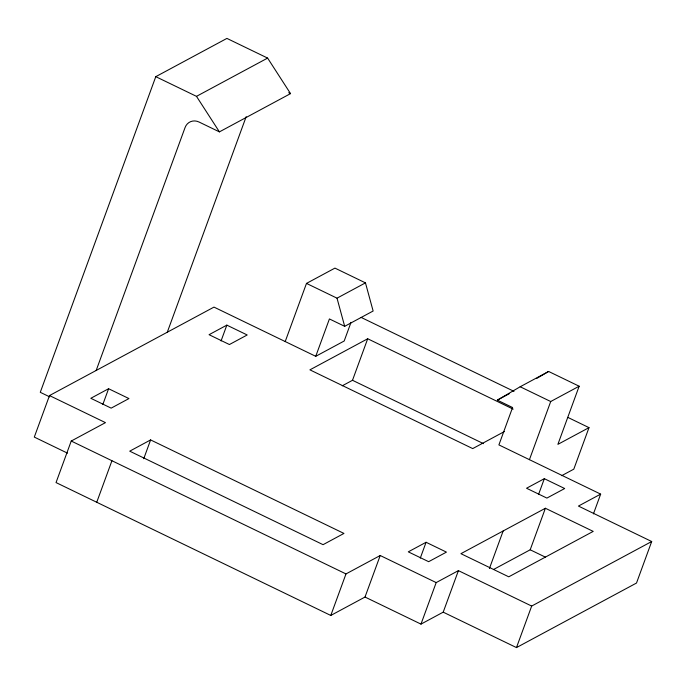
<?xml version="1.0" encoding="UTF-8"?>
<svg xmlns="http://www.w3.org/2000/svg" width="686" height="686" viewBox="0 0 686 686"><rect width="100%" height="100%" fill="white"/><g stroke="black" fill="none" stroke-linecap="round" stroke-linejoin="round"><path stroke-width="1.03" d="M96.177 370.457L185.091 127.493A11.739 10.599 61.7 0 1 199.06 122.031L219.417 131.875L290.538 93.622L267.617 58.087L226.912 38.407L155.782 76.661L40.277 392.306L49.735 396.885M351.026 322.326L344.183 341.011L315.74 356.317L213.981 307.105L49.495 395.565L34.3 437.093L67.502 453.154M49.495 395.565L105.464 422.636L71.233 441.038L56.038 482.575L330.789 615.453L365.012 597.043L380.216 555.514L436.185 582.586L458.411 570.632L531.676 606.064L651.7 541.511L578.435 506.071L600.662 494.117L498.902 444.905L512.579 407.527L497.316 400.144L520.177 386.758L548.629 371.46L579.155 386.218L557.881 444.365L589 427.635L567.845 417.397M102.806 404.551L108.594 388.73L128.951 398.566L111.166 408.136L90.809 398.292L108.594 388.73M96.743 502.263L111.938 460.726M167.298 332.204L246.18 116.663M143.743 458.72L150.611 439.923L343.952 533.434L323.063 544.675L129.723 451.165L150.611 439.923M221.055 340.951L226.843 325.13L247.192 334.974L229.416 344.535L209.059 334.691L226.843 325.13M285.213 341.551L306.488 283.404L334.94 268.106L365.466 282.872L373.133 311.015L344.681 326.322L329.417 318.939L315.74 356.317M342.245 385.806L352.501 380.293L367.696 338.764L513.171 409.122M330.789 615.453L345.984 573.925L380.216 555.514M420.295 558.104L426.083 542.274L446.432 552.119L428.656 561.688L408.299 551.844L426.083 542.274M365.012 597.043L420.981 624.114L436.185 582.586M420.981 624.114L443.207 612.161L458.411 570.632M489.41 568.548L503.155 530.973M529.429 459.671L550.712 401.524L579.155 386.218M538.536 494.503L544.332 478.682L564.681 488.526L546.896 498.087L526.548 488.243L544.332 478.682M493.586 569.474L530.192 549.786L545.387 508.257L593.218 531.384L508.755 576.815L460.923 553.679L545.387 508.257M589 427.635L573.796 469.164L561.697 475.672M443.207 612.161L516.472 647.593L531.676 606.064M593.424 513.9L600.662 494.117M651.7 541.511L636.505 583.04L516.472 647.593M536.744 378.415L548.629 371.46M155.782 76.661L196.488 96.349L267.617 58.087M306.488 283.404L337.015 298.17L365.466 282.872M367.696 338.764L309.909 369.848L472.723 448.593L504.416 431.545M497.316 400.144L509.252 393.73M288.695 92.73L290.538 93.622M520.177 386.758L550.712 401.524M361.128 317.421L514.003 391.363M352.501 380.293L483.519 443.662M530.192 549.786L545.49 557.186M71.233 441.038L345.984 573.925M196.488 96.349L219.417 131.875M337.015 298.17L344.681 326.322"/></g></svg>
